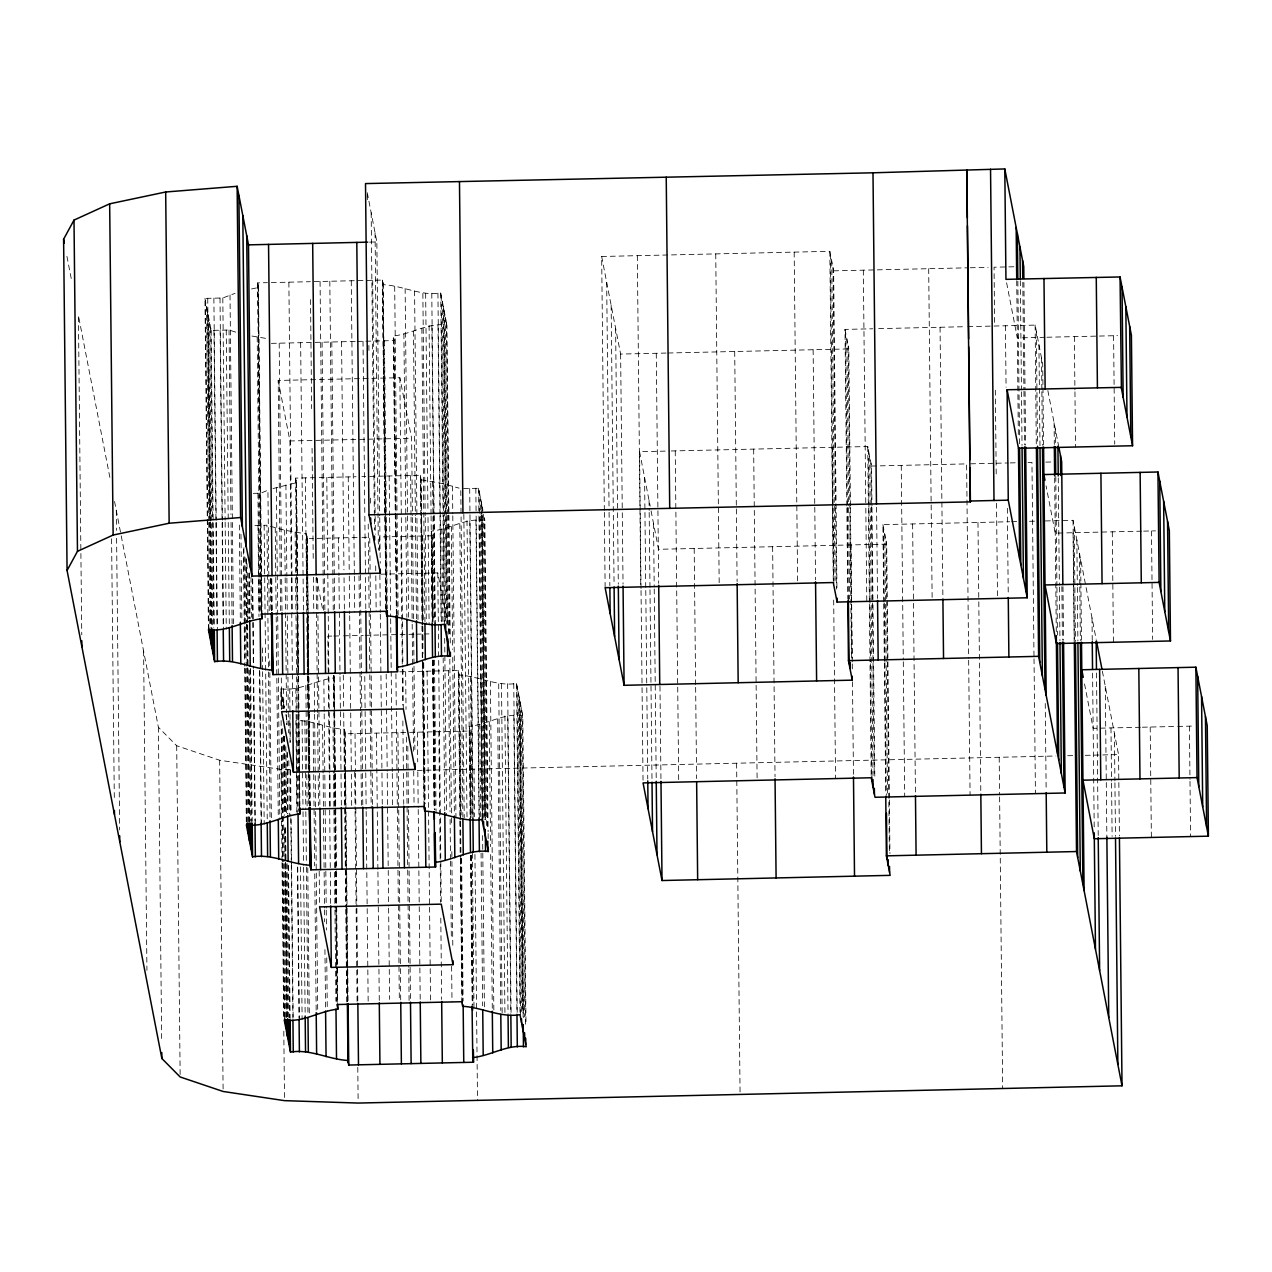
<?xml version="1.0" encoding="UTF-8"?>
<svg xmlns="http://www.w3.org/2000/svg" width="1272" height="1272" viewBox="0 0 1272 1272"><rect width="100%" height="100%" fill="white"/><g stroke="black" fill="none" stroke-linecap="round" stroke-linejoin="round"><path stroke-width="0.75" stroke-dasharray="5 3.75" d="M208.417 629.608L204.951 298.379L222.807 297.982L235.066 293.323M396.355 614.392L393.302 335.999C411.794 334.027 427.98 322.468 446.933 325.075L448.905 513.506M433.005 621.07L432.114 535.782L431.224 531.203C449.7 529.232 465.902 517.672 484.855 520.28L488.114 831.681M334.345 711.287L333.964 675.591L334.409 677.881C315.933 679.852 299.747 691.412 280.794 688.804L281.001 708.631M470.926 816.274L470.036 731.003L469.145 726.407C487.621 724.436 503.823 712.892 522.776 715.5L526.02 1024.914M272.987 488.543L296.503 482.676L295.613 478.097L356.033 476.73M251.522 288.967L258.582 287.472L257.691 282.877L267.438 282.67M369.548 242.125L376.846 241.95L379.708 515.669M604.327 510.358L601.672 256.483L829.821 251.315L833.621 270.841L836.944 588.189M271.334 282.575L310.32 281.7M314.216 281.605L382.443 280.063L383.333 284.642C402.906 285.771 420.921 296.201 440.716 293.053L446.933 325.075M833.621 270.841L968.294 267.804M970.282 267.756L988.106 267.359M1013.848 266.77L994.052 267.215L994.625 322.754M204.951 298.379L211.168 330.402L229.024 330.005L237.323 332.644M846.85 505.922L844.99 329.4L872.719 328.78M878.666 328.637L965.814 326.681M967.785 326.634L1035.138 325.107L1042.706 364.142L1042.945 385.829M271.397 343.361L355.206 341.453M357.162 341.421L394.193 340.578L393.302 335.999M1044.948 337.287L1017.33 337.907L1005.945 279.347M1046.92 337.239L1117.547 335.649M601.672 256.483L620.625 354.077L666.083 353.06M668.038 353.012L848.79 348.925L850.427 505.62M280.587 610.528L278.186 380.455L399.869 377.705L411.619 438.22L412.43 515.573M278.186 380.455L289.937 440.971L411.619 438.22M641.024 588.538L639.577 451.687L669.295 451.019M671.266 450.972L867.743 446.536L871.543 466.045L871.956 505.715M361.884 476.587L365.78 476.507M369.675 476.412L420.364 475.267L421.636 515.558M871.543 466.045L966.609 463.898L968.644 658.276M970.568 463.819L994.338 463.278M996.31 463.231L1008.203 462.96M1010.175 462.913L1016.121 462.785M1027.999 462.515L1031.958 462.42L1033.993 656.797M1045.822 462.118L1051.769 461.975M253.335 493.361L260.728 493.186L267.931 490.197L268.853 577.472M463.565 488.607L478.638 488.257L482.947 510.454M254.941 525.479L266.945 525.209L268.456 669.994M883.722 601.974L882.911 524.62L1009.666 521.743M1011.653 521.711L1017.584 521.568M1029.477 521.297L1035.424 521.17M1045.314 520.948L1073.043 520.312L1096.162 639.275M270.268 526.274L284.674 530.217L306.473 534.017L307.363 538.613L313.214 538.469M317.11 538.39L358.036 537.468M361.948 537.372L369.739 537.197L370.534 612.563M432.114 535.782L379.485 536.975L379.66 552.843M1141.699 531.171L1055.251 533.127L1046.077 485.888M1143.655 531.139L1155.469 530.869M889.367 798.005L886.695 544.13L658.546 549.297L650.548 508.164M380.869 574.197L437.791 572.909L449.541 633.424M331.785 636.08L327.858 636.175L329.289 773.026M333.741 636.048L341.596 635.873M343.551 635.825L363.188 635.38M365.144 635.332L414.211 634.219M416.183 634.187L422.065 634.044M424.021 633.997L429.92 633.869M399.805 671.807L458.286 670.487L459.176 675.066C478.749 676.179 496.764 686.626 516.559 683.477L522.776 715.5M285.803 714.657L287.011 720.827L289.793 720.763L290.032 742.578M405.704 732.449L345.284 733.817L344.394 729.238C327.779 728.633 312.387 720.047 295.931 720.62L296.885 811.854M409.6 732.354L470.036 731.003M1140.396 727.266L1093.157 728.331L1084.348 682.985M1142.367 727.218L1175.694 726.471M1177.649 726.423L1193.374 726.058M417.296 770.419L1055.935 755.997M1067.685 755.727L1073.552 755.6M1085.286 755.33L1118.549 754.582L1119.408 835.895M114.544 501.47L158.396 727.266L176.697 745.742L219.659 760.243L281.064 769.417L290.747 769.735M251.983 336.046L266.659 338.527M421.255 479.862L443.053 483.662L459.113 488.146M1047.858 390.599L1058.622 446.075M1102.363 671.218L1118.549 754.582M639.577 451.687L650.183 506.24M484.855 520.28L484.378 517.784L487.637 829.185M367.274 192.692L376.846 241.95M316.474 577.552L322.706 609.701M280.794 688.804L284.387 707.312M66.939 256.387L71.375 279.268M109.869 477.398L78.419 315.488L80.883 551.507M882.911 524.62L886.695 544.13M844.99 329.4L848.79 348.925M1189.415 726.153L1189.972 779.386M1190.004 781.358L1190.576 836.563M1151.494 530.949L1152.639 639.387M1150.206 727.043L1151.367 837.453M1113.588 335.744L1114.717 444.182M1112.284 531.839L1113.445 642.249M1114.399 733.229L1114.908 780.833M1114.924 782.805L1115.48 836.356M1110.981 727.934L1111.553 781.167M1111.569 783.139L1112.126 836.372M1105.273 686.244L1106.863 836.992M1096.512 672.983L1098.213 835.625M1092.012 617.922L1092.251 641.581M1092.584 673.127L1094.222 828.883M1080.628 559.362L1080.866 581.05M1080.882 583.021L1081.47 640.198M1079.451 553.256L1079.785 584.993M1079.801 586.98L1080.357 640.532M1076.843 539.837L1077.32 585.454M1077.336 587.441L1077.893 640.993M1074.363 336.619L1074.919 389.852M1074.951 391.824L1075.524 447.029M1074.236 526.417L1075.444 641.454M1073.043 520.312L1074.315 641.311M1073.075 532.73L1074.22 643.139M1062.979 586.71L1063.535 640.261M1061.866 586.567L1062.422 640.118M1058.256 477.938L1059.369 585.041M1059.401 587.028L1059.958 640.579M1055.267 428.823L1055.442 444.691M1055.776 476.428L1056.921 585.502M1056.937 587.489L1057.429 635.094M1054.091 422.717L1054.313 444.405M1054.663 477.922L1056.285 631.707M1042.961 387.801L1043.565 444.977M1041.529 358.052L1041.863 389.789M1041.879 391.76L1042.436 445.311M1045.25 703.464L1046.156 790.739M1038.922 344.632L1039.987 445.788M1036.314 331.213L1037.507 444.262M1035.138 325.107L1036.314 447.919M1034.025 658.785L1035.44 793.649M1023.912 282.416L1025.041 389.518M1025.057 391.506L1025.63 445.057M1022.799 282.257L1023.912 389.359M1023.944 391.347L1024.501 444.898M1020.319 280.746L1021.464 389.836M1021.48 391.808L1022.036 445.359M1017.854 281.207L1019.556 443.849M1016.726 280.73L1018.331 434.515M1005.421 325.775L1006.073 387.26M1007.329 508.259L1008.251 595.519M999.204 757.269L999.601 794.952M999.617 796.94L1002.67 1088.498M995.324 390.186L996.23 475.474M996.517 503.235L997.518 598.444M977.977 522.458L978.788 599.812M978.804 601.799L980.807 792.202M968.66 660.263L970.075 795.127M940.056 327.254L942.886 596.997M928.687 268.694L932.153 599.923M912.628 523.937L913.439 601.29M913.455 603.278L915.442 793.68M901.244 465.377L903.279 659.755M903.295 661.742L904.71 796.606M889.382 799.993L889.939 853.544M886.107 541.077L887.347 660.088M887.379 662.076L889.398 854.466M884.803 534.367L887.522 794.205M883.499 527.657L884.279 601.052M884.294 603.039L884.899 660.55M884.914 662.537L886.314 795.429M883.738 603.946L884.342 661.472M884.374 663.459L885.741 794.364M876.567 507.242L877.521 598.476M871.972 507.703L872.974 602.912M872.99 604.884L874.802 777.446M870.938 463.008L873.021 661.345M873.037 663.332L874.23 776.381M869.635 456.298L870.159 505.874M870.175 507.862L871.177 603.055M871.193 605.043L872.99 775.618M868.331 449.573L870.557 661.806M870.573 663.793L871.765 776.842M867.743 446.536L868.363 506.033M868.379 508.021L871.209 777.764M863.322 270.173L865.803 506.192M865.819 508.18L866.788 601.402M851.048 544.941L851.652 602.467M851.668 604.438L852.272 661.965M852.304 663.952L852.383 671.886M852.479 681.792L853.464 775.014M850.443 507.592L851.445 602.801M851.461 604.788L852.017 658.34M848.186 345.873L851.445 657.274M846.882 339.163L848.631 505.779M848.647 507.751L849.617 598.985M845.578 332.453L848.392 600.209M846.866 507.91L847.82 599.144M833.033 267.788L835.513 505.795M835.545 507.782L836.388 589.111M831.713 261.078L835.068 580.414M830.409 254.368L833.86 583.625M832.095 447.331L833.478 580.223M833.685 600.066L835.561 778.559M829.821 251.315L833.287 582.544M813.126 349.736L815.543 579.809M794.173 252.126L797.639 583.355M772.629 546.706L775.03 776.795M753.66 449.111L757.126 780.34M734.707 351.501L737.108 581.574M736.615 763.2L740.081 1094.429M715.739 253.907L719.205 585.136M694.194 548.486L695.625 685.338M695.641 687.325L696.595 778.559M675.241 450.876L678.707 782.105M656.273 353.282L658.689 583.355M659.977 686.149L660.979 781.358M653.538 523.523L654.206 586.98M654.221 588.968L656.241 781.358M649.07 500.484L649.165 510.406M649.181 512.393L649.976 587.759M649.992 589.747L651.995 780.149M644.586 477.461L645.747 588.538M645.779 590.51L646.764 685.719M646.796 687.707L647.75 778.941M641.04 590.526L642.042 685.735M642.058 687.707L643.06 782.916M637.32 255.672L640.786 586.901M620.625 354.077L622.262 510.772M622.278 512.759L623.042 584.15M615.616 328.303L617.524 510.788M617.556 512.759L618.303 584.166M611.148 305.28L614.074 584.945M606.665 282.257L609.065 510.342M609.081 512.33L609.845 585.708M604.343 512.346L605.138 587.712M522.283 712.988L525.543 1024.389M521.218 707.486L524.462 1016.9M520.153 701.985L523.46 1017.346M519.978 715.564L523.142 1017.043M519.66 699.489L522.951 1012.862M519.183 696.977L522.474 1012.337M518.102 691.475L521.472 1012.782M517.036 685.974L520.502 1017.203M516.559 683.477L520.025 1014.706M513.761 683.541L517.227 1014.77M513.84 715.691L516.957 1013.212M507.623 683.668L511.09 1014.897M507.703 715.834L510.819 1013.355M504.92 715.898L508.037 1013.402M501.486 683.811L504.952 1015.04M498.703 683.875L502.17 1015.104M497.702 718.887L500.755 1010.445M490.388 681.236L493.87 1012.464M489.275 721.653L490.595 846.611M490.674 854.546L492.296 1009.253M488.13 833.669L488.194 839.615M483.328 514.27L486.604 827.643M482.231 506.781L485.507 820.154M482.072 520.343L485.204 819.852M481.738 504.269L485.045 819.629M481.261 501.772L481.388 513.665M481.404 515.653L484.568 817.133M480.196 496.271L480.371 514.127M480.403 516.098L483.551 817.578M479.115 490.769L482.549 818.023M480.975 678.866L482.422 817.705M482.613 835.561L484.441 1010.095M478.638 488.257L478.908 514.047M478.924 516.035L482.104 819.486M479.735 724.166L480.705 817.387M481.07 853.099L482.676 1005.818M475.839 488.321L476.11 514.111M476.141 516.098L479.321 819.55M475.935 520.487L479.035 818.007M474.043 769.131L474.536 816.735M474.933 854.418L477.509 1100.36M469.702 488.464L473.168 819.693M469.781 520.63L472.898 818.135M470.529 676.799L472.007 817.626M472.373 853.337L473.995 1008.044M471.34 855.945L472.898 1004.705M469.893 730.271L470.815 817.546M471.212 855.229L472.771 1003.99M469.591 728.697L470.529 817.96M470.926 855.643L472.484 1004.403M466.999 520.693L470.115 818.198M470.497 855.341L472.198 1004.801M463.835 514.381L467.015 817.848M460.798 490.658L464.232 817.912M459.796 523.682L462.865 817.228M460.289 731.209L461.18 816.497M461.625 858.155L463.119 1000.953M459.033 674.351L460.687 819.852M460.575 821.124L460.941 856.819M460.973 858.807L462.626 1004.308M458.731 672.777L460.273 819.55M460.289 821.521L460.591 851.286M460.687 859.22L462.197 1004.006M458.286 670.487L459.987 819.947M459.86 821.219L460.241 856.915M460.369 857.63L461.895 1002.431M452.482 486.031L452.768 513.793M452.784 515.78L455.948 817.26M451.353 526.449L452.641 649.42M452.737 657.354L454.374 814.048M448.937 515.478L450.304 646.383M446.456 322.579L449.716 633.965M449.811 659.214L451.449 815.893M451.481 817.88L451.56 825.814M451.83 851.604L451.91 859.538M451.926 861.51L452.816 946.797M445.375 317.078L447.442 513.427M447.458 515.414L448.698 634.41M448.539 670.694L450.018 811.52M450.097 819.454L450.511 859.125M450.527 861.112L451.337 938.466M451.624 966.227L452.005 1001.938M444.31 311.56L446.424 513.872M446.456 515.86L447.569 622.962M443.833 309.064L447.267 622.66M443.34 306.568L446.663 623.916M442.274 301.067L445.629 622.374M441.209 295.549L443.483 513.729M443.387 515.399L444.643 624.806M444.675 638.369L446.52 814.891M440.716 293.053L444.182 624.282M441.813 528.961L442.783 622.183M443.165 657.878L444.755 810.614M437.934 293.117L441.4 624.345M438.013 325.282L439.985 513.697M440.001 515.685L441.098 620.816M437.791 572.909L441.257 904.138M438.856 731.702L440.223 862.607M440.239 864.594L440.637 902.277M440.796 918.146L441.654 999.458M431.78 293.26L434.086 513.411M434.118 515.399L435.263 624.488M431.876 325.425L433.847 513.84M433.863 515.828L434.96 620.943M432.607 481.595L434.086 622.421M434.483 660.104L436.073 812.824M433.434 660.74L434.992 809.501M431.987 535.067L432.893 622.342M433.291 660.025L434.849 808.785M431.669 533.493L432.591 620.768M433.005 660.438L434.563 809.183M431.367 531.919L432.305 621.165M432.719 660.836L434.277 809.596M429.077 325.489L431.049 513.904M431.081 515.891L432.178 622.437M432.575 660.12L434.134 808.881M425.643 293.403L427.917 509.579M427.996 517.513L429.125 624.632M427.09 671.187L429.538 905.235M429.57 907.206L430.19 966.72M430.206 968.692L430.556 1002.416M422.861 293.466L425.182 515.605M425.214 517.577L426.327 624.695M421.875 328.478L424.943 622.024M422.368 536.005L423.258 621.293M423.703 662.951L425.182 803.761M421.652 517.545L422.765 624.647M422.797 626.635L422.94 640.516M423.163 662.33L424.705 809.103M421.112 479.147L422.638 623.932M422.654 625.904L422.94 653.681M423.051 663.602L424.562 808.388M420.809 477.557L421.207 515.255M421.223 517.227L422.352 624.329M422.368 626.317L422.733 662.028M422.765 664L424.276 808.785M420.364 475.267L422.065 624.743M421.938 626.015L423.974 807.211M414.561 290.811L418.027 622.056M413.448 331.245L415.372 515.701M415.388 517.672L416.453 618.828M417.407 732.179L417.709 761.928M417.82 771.85L418.202 807.561M418.218 809.533L419.219 904.742M419.235 906.729L420.205 999.951M412.462 517.561L413.511 618.701M413.654 632.597L413.988 664.318M414.004 666.305L414.879 749.606M410.618 475.49L411.031 515.16M411.047 517.148L412.16 622.262M412.176 624.25L413.511 751.18M413.718 771.023L414.084 806.718M405.132 288.458L408.598 619.687M403.892 333.757L406.865 617.381M407.803 746.282L408.058 770.085M408.073 772.072L408.455 807.768M408.471 809.755L410.458 1000.158M405.657 671.664L406.038 709.363M406.34 737.124L407.708 868.029M407.724 870.016L408.741 967.197M408.773 969.184L409.123 1002.893M399.869 377.705L402.397 619.671M402.429 621.658L402.906 667.275M402.922 669.263L403.335 708.933M400.934 536.498L402.302 667.403M402.318 669.374L402.699 705.086M402.858 720.954L403.733 804.254M394.686 286.391L398.152 617.62M394.066 339.863L397.071 614.281M393.748 338.288L396.641 613.978M397.913 732.624L398.708 807.99M398.724 809.978L400.362 966.672M400.378 968.644L400.712 1000.38M395.926 673.874L396.292 709.569M396.323 711.557L396.944 771.055M396.959 773.042L397.961 868.251M397.977 870.239L399.329 999.156M389.168 475.982L389.598 515.653M389.614 517.625L390.647 616.793M390.663 618.78L392.269 771.5M392.285 773.487L392.651 807.211M384.446 340.801L386.275 515.335M386.306 517.322L387.26 608.557M383.19 283.926L386.768 611.912M382.888 282.352L386.354 613.581M382.586 280.778L386.052 612.007M382.443 280.063L385.909 611.291M386.179 674.096L387.197 771.277M387.213 773.265L388.214 868.474M388.23 870.446L388.612 906.157M388.628 908.144L389.582 999.379M379.724 517.64L380.201 563.258M379.883 574.658L380.28 612.341M380.296 614.328L381.934 771.023M381.966 772.994L382.284 804.731M375.065 232.84L378.388 550.172M372.696 280.285L375.351 534.16M375.685 565.897L375.781 573.831M375.797 575.818L376.162 611.514M371.17 212.758L374.493 530.106M376.464 733.117L377.895 869.969M377.927 871.956L378.913 967.149M378.945 969.137L379.279 1000.873M367.29 194.68L367.385 202.614M368.88 345.428L368.96 353.362M370.47 498.147L370.55 506.081M370.55 614.551L372.187 771.245M372.219 773.217L372.537 804.953M368.228 524.064L369.786 672.824M369.802 674.796L371.201 807.688M363.013 341.278L365.811 609.05M364.762 676.561L366.145 809.453M366.161 811.441L367.163 906.634M367.179 908.621L368.165 1001.843M360.389 575.103L361.423 674.271M361.455 676.259L362.44 771.452M362.472 773.44L362.79 805.176M359.022 575.85L360.437 710.73M360.453 712.702L361.455 807.911M351.263 280.762L354.332 574.308M354.347 576.296L354.729 611.991M355.031 733.594L355.413 771.277M355.445 773.265L356.828 906.157M356.86 908.129L357.83 1001.35M354.681 771.834L355.079 809.517M355.095 811.504L356.096 906.697M356.112 908.685L356.732 968.183M356.764 970.17L357.098 1001.907M357.782 1067.351L358.132 1101.075M348.242 476.905L349.259 574.085M349.275 576.073L349.673 613.756M349.689 615.743L350.69 710.953M350.706 712.924L351.708 808.133M341.564 341.771L343.949 569.856M344.044 577.79L344.394 611.514M345.141 733.101L348.083 1001.573M344.839 731.527L345.253 771.198M345.269 773.169L347.654 1001.271M344.394 729.238L346.254 907.731M346.286 909.719L347.367 1001.668M343.297 675.066L343.663 710.762M343.694 712.749L345.73 907.127M345.745 909.098L346.366 968.612M346.382 970.6L346.715 1002.32M338.543 537.897L338.94 575.58M338.972 577.567L339.99 674.764M340.006 676.736L341.007 771.945M341.023 773.933L341.357 805.669M331.817 341.993L334.266 576.025M334.298 578.013L334.631 609.749M334.282 677.165L336.428 870.271M336.317 871.543L337.7 1004.435M329.814 281.255L333.28 612.484M334.361 713.274L334.981 772.772M335.013 774.759L335.999 869.969M336.031 871.956L337.382 1000.873M333.677 676.004L334.695 773.185M334.727 775.173L336.11 908.065M336.142 910.037L337.096 1001.287M333.55 675.289L333.916 710.984M333.948 712.972L335.585 869.651M335.601 871.638L336.619 968.835M336.635 970.806L336.969 1002.543M333.041 727.489L333.518 773.106M333.534 775.093L334.536 870.287M334.552 872.274L334.918 907.985M334.949 909.957L335.903 1001.191M326.793 477.382L328.224 614.249M328.255 616.22L329.893 772.915M329.909 774.902L330.259 808.61M329.305 775.014L330.307 870.223M330.322 872.194L330.656 903.931M322.07 342.216L324.885 609.972M320.067 281.478L323.533 612.707M323.835 680.123L324.169 711.859M324.185 713.846L326.22 908.208M326.236 910.196L326.459 930.039M326.745 957.8L327.302 1011.351M322.595 725.422L323.088 773.026M323.12 775.014L324.106 870.207M324.137 872.194L324.503 907.89M324.519 909.878L324.646 921.787M324.932 949.548L325.568 1009.046M317.523 578.06L317.889 613.756M317.921 615.743L319.908 806.146M316.124 577.647L317.539 712.511M317.555 714.498L318.509 805.733M319.192 871.193L319.574 906.888M310.511 299.54L311.656 408.63M312.069 448.3L313.23 559.378M313.421 577.218L313.786 612.929M314.279 682.635L314.597 712.384M314.613 714.371L315.615 809.58M315.631 811.568L316.251 871.066M316.283 873.053L317.746 1013.864M313.166 723.053L313.691 772.645M313.707 774.632L314.661 865.866M314.74 873.8L316.171 1010.652M307.363 538.613L308.142 613.978M308.174 615.966L309.812 772.645M309.827 774.632L310.161 806.369M307.22 537.897L307.617 575.58M307.633 577.552L308.651 674.748M308.683 676.736L309.048 712.431M309.064 714.419L310.018 805.653M306.918 536.307L307.331 575.978M307.347 577.965L307.729 613.66M307.745 615.648L308.762 712.845M308.778 714.816L309.748 806.051M306.616 534.733L307.442 614.074M307.458 616.061L309.096 772.756M309.128 774.728L309.462 806.464M306.473 534.017L306.902 575.675M306.934 577.663L308.333 712.527M308.365 714.514L309.319 805.748M305.36 477.875L307.411 674.224M307.427 676.211L308.826 809.103M305.852 685.401L306.775 772.676M306.791 774.664L307.124 806.4M307.76 867.886L309.319 1016.63M304.867 720.413L305.789 809.676M305.821 811.663L306.377 865.214M306.393 867.186L307.935 1013.959M300.637 342.693L303.436 610.449M302.068 720.477L303.006 809.739M303.022 811.727L303.595 865.278M303.611 867.25L305.153 1014.023M296.503 482.676L297.473 575.898M297.489 577.885L297.871 613.581M297.887 615.568L298.904 712.749M298.904 714.18L299.874 805.971M300.51 866.9L302.116 1019.619M296.36 481.961L298.364 674.351M298.395 676.338L299.747 805.255M296.058 480.387L297.044 575.58M297.076 577.567L298.093 674.764M298.109 676.736L298.475 712.447M298.507 714.419L299.476 807.64M295.613 478.097L298.189 712.845M298.077 714.117L299.206 810.041M295.12 532.284L295.565 575.914M295.597 577.901L295.963 613.597M295.994 615.584L297.012 712.765M297.028 714.753L297.982 805.987M295.851 688.454L296.106 712.256M296.122 714.244L297.155 813.412M297.728 866.963L299.317 1019.683M297.473 867.393L299.047 1018.141M288.871 282.177L291.956 575.723M291.972 577.711L292.337 613.406M289.937 440.971L291.352 575.834M291.368 577.822L292.735 708.727M289.714 688.597L289.968 712.4M289.984 714.387L290.27 742.148M290.572 769.926L291.002 811.568M291.081 819.502L293.18 1019.826M290.318 770.339L290.795 815.972M290.811 817.944L290.938 829.853M290.954 831.824L291.288 863.561M291.32 865.548L292.91 1018.268M285.914 484.918L286.868 576.152M286.884 578.14L287.265 613.835M287.281 615.823L288.505 732.847M288.808 760.608L289.38 816.147M287.011 720.827L287.043 724.786M287.345 752.563L287.981 814.048M288.521 865.612L290.127 1018.331M284.674 530.217L285.151 575.834M285.166 577.822L286.582 712.686M286.613 714.673L286.709 724.595M286.868 752.038L287.647 813.842M288.06 865.087L289.666 1017.823M285.803 746.537L286.518 813.969M287.027 863.561L288.649 1018.268M284.785 744.995L285.5 814.414M285.644 828.295L286.009 862.019M286.025 864.006L287.631 1016.726M283.895 704.815L283.942 708.774M284.228 736.552L285.039 813.905M285.182 827.786L287.186 1018.188M283.577 688.74L283.783 708.568M284.069 736.345L284.88 813.698M285.023 827.579L287.043 1019.969M283.418 702.303L283.481 708.265M283.767 736.027L284.594 815.368M284.737 829.249L286.709 1017.679M279.188 343.17L281.986 610.942M282.336 696.802L282.464 708.711M282.67 728.538L284.069 861.43M284.085 863.418L285.707 1018.125M281.303 677.96L281.637 709.697M281.271 691.3L281.462 709.156M281.669 728.983L283.052 861.875M283.084 863.863L284.705 1018.57M281.112 720.54L282.591 861.351M282.623 863.338L284.26 1020.033M281.064 769.417L281.573 818.993M281.605 820.981L282.018 860.651M282.034 862.623L283.656 1017.33M283.799 1031.226L284.531 1100.646M276.358 487.43L277.694 614.376M277.709 616.348L278.33 675.861M278.361 677.833L279.824 818.659M275.245 527.848L275.754 575.453M275.77 577.44L276.167 615.123M276.183 617.111L278.266 815.447M271.779 578.712L272.272 613.136M271.493 579.11L271.842 612.834M271.206 579.523L271.54 611.26M271.063 578.808L271.413 612.532M270.523 578.188L270.904 613.899M268.869 579.444L269.203 611.18M269.728 660.772L269.823 670.694M269.839 672.665L271.381 819.438M268.487 671.982L270.014 818.755M264.147 525.272L267.231 818.818M258.439 286.757L262 614.726M262.35 647.893L262.573 669.708M262.589 671.696L264.194 824.415M258.137 285.182L261.603 616.411M257.819 283.592L260.903 577.138M260.919 579.126L261.301 614.821M257.691 282.877L261.158 614.106M257.198 337.064L259.711 577.059M259.726 579.046L260.092 612.77M257.93 493.25L259.186 612.261M259.806 671.759L261.396 824.479M258.009 525.415L258.55 576.979M258.582 578.967L258.979 616.65M259.536 670.201L261.126 822.92M252.683 578.681L253.128 620.323M253.144 622.31L253.621 667.927M253.637 669.915L255.259 824.622M252.444 579.11L252.874 620.752M252.89 622.739L253.367 668.357M253.398 670.344L254.972 821.076M251.013 577.297L251.459 620.927M249.582 573.211L250.059 618.828M250.584 668.42L252.19 821.14M249.248 573.02L249.725 618.637M250.139 669.883L251.745 822.602M248.12 573.147L248.596 618.764M249.137 670.328L250.711 821.076M247.007 563.671L247.627 623.169M247.643 625.156L248.088 666.814M248.104 668.802L249.71 821.521M246.339 558.98L247.165 622.66M247.022 624.441L247.627 666.29M247.484 668.07L249.264 822.984M246.037 558.662L246.704 622.135M246.72 624.123L248.803 822.459M245.003 557.136L246.148 666.226M246.164 668.197L247.786 822.904M243.89 547.66L245.083 660.725M245.162 668.643L246.768 821.378M243.445 549.122L244.669 666.146M244.701 668.134L246.323 822.841M240.98 534.192L241.871 619.48M239.343 525.034L240.344 620.243M230.009 294.993L233.492 626.222M229.024 330.005L230.963 514.46M231.043 522.394L232.124 625.538M226.241 330.068L228.229 520.471M228.245 522.458L229.326 625.601M222.807 297.982L225.128 520.121M225.144 522.108L226.273 629.211M220.008 298.046L222.346 520.184M222.362 522.172L223.49 629.274M220.104 330.211L223.188 625.729M219.659 760.243L223.125 1091.471M213.871 298.189L216.208 520.327M216.224 522.299L217.353 629.417M213.966 330.338L217.051 625.872M211.168 330.402L214.268 625.935M210.691 327.906L212.694 520.296M212.726 522.283L213.823 627.398M209.61 322.404L212.79 625.856M208.544 316.903L210.691 521.186M210.707 523.174L211.788 626.301M208.067 314.391L210.214 520.661M210.246 522.649L211.327 625.792M207.734 298.316L210.071 520.455M210.087 522.442L211.216 629.545M207.575 311.894L209.753 520.153M209.769 522.14L210.882 627.255M206.509 306.393L208.751 520.598M208.767 522.585L209.848 625.713M205.428 300.892L208.862 628.145M176.697 745.742L180.163 1076.971M158.396 727.266L161.687 1040.639M143.593 651.01L146.932 970.329M116.309 510.581L116.515 530.408M116.595 538.342L119.648 829.916M111.586 538.787L114.305 798.609M80.899 553.495L81.758 634.808"/><path stroke-width="1.5" d="M1119.424 837.882L1122.015 1085.811L358.148 1103.062L284.531 1100.646L223.125 1091.471L180.163 1076.971L161.862 1058.495L67.066 570.46L63.6 239.231L73.999 220.104L109.662 203.822L165.678 191.993L237.133 186.3L248.501 244.86L251.967 576.089L380.312 573.179L380.264 569.22M67.066 570.46L77.465 551.332L73.999 220.104M77.465 551.332L113.129 535.051L169.144 523.237L240.599 517.529L251.967 576.089M271.445 614.503L272.908 674.621L397.675 671.807L396.785 667.228C415.26 665.256 431.447 653.697 450.399 656.304L450.368 652.345M309.335 807.736L310.829 869.841L435.581 867.011L434.69 862.432C453.166 860.46 469.368 848.901 488.321 851.509L488.289 847.549M473.502 1062.231L472.612 1057.636C491.087 1055.665 507.29 1044.121 526.242 1046.729L520.025 1014.706C500.23 1017.854 482.215 1007.408 462.642 1006.295L461.752 1001.716L337 1004.53L337.891 1009.109C319.415 1011.081 303.213 1022.64 284.26 1020.033L290.477 1052.055C310.273 1048.907 328.287 1059.338 347.86 1060.466L348.751 1065.046L473.502 1062.231L473.375 1050.322M261.857 614.01L262.048 618.701C243.572 620.672 227.37 632.216 208.417 629.608L214.634 661.631C234.43 658.483 252.444 668.929 272.017 670.042M299.906 807.958L299.969 813.905C281.494 815.877 265.291 827.436 246.339 824.828L252.556 856.851C272.351 853.687 290.366 864.133 309.939 865.246M380.312 573.179L368.975 514.81L365.509 183.581L872.99 172.801L1004.801 168.938L1023.753 266.548L1023.881 278.441M368.975 514.81L970.409 501.883L969.98 467.81M248.501 244.86L367.719 242.157M1132.557 445.741L1121.22 387.372L1007.106 389.757L1018.475 448.316L1132.557 445.741L1131.412 335.331L1120.06 276.962L1005.945 279.347L1004.801 168.938M1044.964 480.228L1043.867 474.551L1157.949 471.992L1169.334 530.551L1170.478 640.961L1056.396 643.537L1045.028 584.961L1159.11 582.401L1170.478 640.961M966.768 169.796L970.234 501.025L1008.267 500.166L1027.219 597.776L837.087 602.069L833.287 582.544L605.138 587.712L624.091 685.306L852.256 680.154L852.208 676.195M847.836 601.131L848.456 660.629L1038.604 656.336L1065.141 792.981L875.009 797.274L871.209 777.764L643.06 782.916L662.012 880.526L890.177 875.359L886.377 855.849L885.757 796.336M1208.4 836.165L1197.032 777.605L1082.949 780.181L1094.318 838.741L1208.4 836.165L1207.239 725.755L1195.871 667.196L1081.788 669.772L1083.251 677.324M415.085 769.449L403.335 708.933L281.653 711.684L293.403 772.199L415.085 769.449L415.022 763.502M886.377 855.849L1076.509 851.54L1122.015 1085.811M453.007 964.653L441.257 904.138L319.574 906.888L331.324 967.404L453.007 964.653L452.975 960.694M262.048 618.701L261.158 614.106L385.909 611.291L386.799 615.871C406.372 617 424.403 627.43 444.182 624.282L450.399 656.304M1059.004 447.983L1061.675 461.752L1062.851 584.563M1096.512 641.152L1101.997 669.342M970.234 501.025L970.409 501.883M488.321 851.509L482.104 819.486C462.308 822.65 444.294 812.204 424.721 811.091L423.83 806.496L299.079 809.326L299.969 813.905M63.6 239.231L64.347 243.047M848.456 660.629L852.256 680.154M1205.458 716.597L1206.619 827.007M1201.563 696.468L1202.708 806.877M1197.652 676.338L1198.796 786.748M1195.871 667.196L1197.032 777.605M1178.047 667.593L1179.192 778.003M1167.553 521.393L1168.698 631.802M1163.642 501.263L1164.786 611.673M1159.73 481.134L1160.891 591.544M1157.949 471.992L1159.11 582.401M1140.125 472.389L1141.286 582.799M1138.822 668.484L1139.982 778.893M1129.663 326.379L1130.824 436.789M1125.831 306.663L1126.992 417.073M1122.015 286.947L1123.16 397.357M1120.06 276.962L1121.427 388.405M1115.512 838.343L1117.865 1064.457M1106.863 836.992L1108.755 1017.473M1100.916 473.263L1102.061 583.673M1096.257 277.312L1097.418 387.721M1099.612 669.358L1100.773 779.768M1096.178 641.263L1096.464 669.024M1098.229 837.612L1099.628 970.504M1092.251 641.581L1092.537 669.183M1094.254 832.826L1095.478 949.151M1081.502 642.169L1084.094 890.591M1080.373 642.519L1082.917 884.485M1077.925 642.98L1080.31 871.066M1075.46 643.441L1077.702 857.646M1074.331 643.282L1076.509 851.54M1063.567 642.249L1065.141 792.981M1060.482 455.662L1060.689 475.49M1062.438 642.09L1063.948 786.891M1057.922 446.202L1058.24 475.951M1059.974 642.567L1061.357 773.471M1055.458 446.663L1055.744 474.44M1057.525 643.028L1058.749 760.052M1054.345 446.377L1054.647 475.951M1056.317 635.65L1057.557 753.946M1043.978 278.489L1045.139 388.898M1043.581 446.949L1046.188 695.387M1042.468 447.299L1044.996 689.281M1046.188 792.71L1046.808 852.224M1040.003 447.76L1042.388 675.861M1037.523 446.249L1039.781 662.442M1036.426 448.078L1038.604 656.336M1025.645 447.029L1027.219 597.776M1022.561 260.442L1022.752 278.298M1024.517 446.885L1026.043 591.671M1019.953 247.022L1020.287 278.759M1022.052 447.347L1023.435 578.251M1017.362 233.603L1017.839 279.22M1019.603 447.808L1020.828 564.832M1016.169 227.497L1016.71 278.759M1018.475 448.316L1019.635 558.726M1007.106 389.757L1008.267 500.166M1008.267 597.506L1008.887 657.004M990.538 169.256L994.004 500.5M980.823 794.189L981.443 853.687M966.863 170.305L967.356 217.91M967.451 225.844L968.628 338.893M968.708 346.827L969.9 459.892M942.902 598.985L943.538 658.483M915.474 795.668L916.094 855.166M889.51 866.359L889.573 872.306M888.206 859.649L888.269 865.596M886.489 813.269L886.966 858.886M877.553 600.463L878.173 659.961M872.99 172.801L876.456 504.03M874.357 788.274L874.421 794.237M873.021 779.593L873.101 787.527M871.765 776.842L871.797 780.817M853.48 777.001L854.514 876.169M850.268 662.458L850.332 668.404M848.392 600.209L849.06 663.682M837.04 598.11L837.087 602.069M815.559 581.797L816.608 680.965M775.046 778.766L776.095 877.934M737.14 583.562L738.173 682.73M696.643 782.534L697.66 879.715M666.226 177.19L669.708 508.418M658.705 585.343L659.739 684.511M660.979 781.358L662.012 880.526M656.241 781.358L657.004 854.752M652.011 782.137L652.536 831.713M647.766 780.928L648.052 808.69M623.057 586.138L624.091 685.306M618.319 586.154L619.082 659.532M614.09 586.917L614.615 636.509M609.876 587.696L610.147 613.486M525.702 1038.27L525.765 1044.217M524.62 1032.769L524.684 1038.715M523.221 1024.978L523.46 1046.792M523.078 1024.755L523.126 1030.717M522.601 1024.246L522.649 1028.205M521.536 1018.745L521.584 1022.704M516.989 1015.199L517.322 1046.92M510.851 1015.326L511.169 1047.063M508.053 1015.39L508.387 1047.126M500.802 1014.42L501.184 1050.116M492.312 1011.24L492.741 1052.882M487.748 841.078L487.844 849.012M485.363 835.704L485.538 851.572M485.157 829.551L485.22 835.497M484.68 829.042L484.727 833.001M483.599 821.553L483.662 827.5M482.549 818.023L482.597 821.998M482.724 1009.777L483.201 1055.41M479.035 818.007L479.401 851.715M472.898 818.135L473.263 851.858M473.248 1049.607L473.375 1061.516M472.5 1006.375L472.548 1010.35M472.961 1050.02L473.057 1059.926M470.115 818.198L470.465 851.922M472.071 1006.073L472.755 1058.352M459.478 181.578L462.944 512.807M462.881 819.216L463.262 854.911M463.151 1004.928L463.755 1062.438M454.39 816.02L454.835 857.678M447.744 638.83L447.776 642.789M447.426 638.512L447.617 656.368M446.742 631.85L446.806 637.797M445.661 624.361L445.741 632.295M444.787 812.585L445.28 860.19M441.146 624.775L441.479 656.511M441.67 1001.446L442.322 1062.931M434.992 622.93L435.342 656.654M435.231 833.303L435.581 867.011M435.088 832.588L435.453 866.296M434.817 832.985L435.135 864.722M434.293 811.584L434.372 819.518M434.531 833.399L434.833 863.147M432.194 622.994L432.544 656.718M434.181 812.856L434.69 862.432M424.959 623.995L425.341 659.707M425.214 807.736L425.834 867.234M416.469 620.816L416.914 662.473M420.237 1001.923L420.873 1063.408M406.881 619.369L407.358 664.986M410.49 1002.145L411.126 1063.631M403.749 806.241L404.401 867.727M396.944 615.553L397.532 671.091M396.657 615.966L397.23 669.517M400.744 1002.368L401.38 1063.853M396.244 615.648L396.912 667.943M387.276 610.544L387.928 672.029M386.624 611.196L386.799 615.871M382.315 806.718L382.952 868.204M374.556 536.068L374.604 540.028M379.295 1002.861L379.93 1064.346M370.677 517.974L370.74 523.921M372.569 806.941L373.205 868.426M365.843 611.021L366.479 672.506M356.796 242.411L360.262 573.64M362.822 807.163L363.458 868.649M357.845 1003.338L358.497 1064.823M344.394 611.514L345.03 672.999M348.099 1003.56L348.751 1065.046M347.701 1005.23L348.305 1062.756M347.399 1003.656L348.003 1061.182M341.373 807.64L342.025 869.126M334.647 611.737L335.283 673.222M337.7 1004.435L337.891 1009.109M335.983 1009.125L336.508 1058.717M330.688 905.918L331.324 967.404M324.901 611.959L325.537 673.445M325.584 1011.033L326.061 1056.65M319.94 808.133L320.576 869.619M312.674 243.397L316.14 574.626M316.203 1012.639L316.633 1054.297M310.177 808.356L310.829 869.841M310.05 807.64L310.686 869.126M309.764 808.038L310.384 867.552M309.478 808.451L310.082 865.962M307.983 1017.934L308.333 1051.642M303.452 612.436L304.103 673.922M305.169 1016.01L305.534 1051.706M299.779 809.215L299.826 813.19M299.476 807.64L299.524 811.615M298.061 813.921L298.586 863.513M299.079 1020.112L299.397 1051.849M292.767 710.714L293.403 772.199M292.942 1020.255L293.26 1051.992M290.143 1020.319L290.477 1052.055M287.663 815.829L288.14 861.446M289.682 1019.794L289.984 1049.559M288.665 1020.239L288.919 1044.042M287.647 1018.713L287.854 1038.54M287.202 1020.176L287.361 1036.044M286.741 1019.651L286.884 1033.532M282.018 612.913L282.654 674.399M285.723 1020.096L285.818 1028.03M284.705 1018.57L284.737 1022.529M278.298 819.407L278.711 859.077M268.551 244.399L272.017 575.628M272.272 613.136L272.908 674.621M271.842 612.834L272.462 672.332M271.556 613.247L272.16 670.757M270.03 820.742L270.411 856.438M267.263 822.793L267.629 856.501M260.14 618.717L260.665 668.309M261.126 822.92L261.491 856.644M254.988 823.063L255.354 856.787M246.72 235.702L250.186 566.93M252.206 823.127L252.556 856.851M249.741 620.625L250.218 666.242M251.761 824.59L252.079 854.339M250.727 823.048L250.997 848.837M249.725 823.493L249.932 843.336M242.809 215.572L246.275 546.801M249.264 822.984L249.455 840.84M248.819 824.447L248.962 838.327M247.786 822.904L247.897 832.826M246.784 823.35L246.816 827.325M238.898 195.443L242.38 526.672M237.133 186.3L240.599 517.529M240.36 622.215L240.805 663.873M232.124 625.538L232.49 661.233M229.358 627.573L229.707 661.297M223.236 629.704L223.57 661.44M217.099 629.831L217.433 661.567M214.3 629.894L214.634 661.631M213.839 629.386L214.157 659.135M212.837 629.831L213.076 653.633M211.804 628.288L212.011 648.132M211.359 629.751L211.534 645.62M210.898 629.243L211.041 643.123M209.896 629.688L209.975 637.622M208.862 628.145L208.91 632.12M165.678 191.993L169.144 523.237M161.798 1052.532L161.862 1058.495M119.711 835.863L119.775 841.81M109.662 203.822L113.129 535.051M114.432 810.503L114.464 814.478M81.821 640.77L81.885 646.717"/></g></svg>
